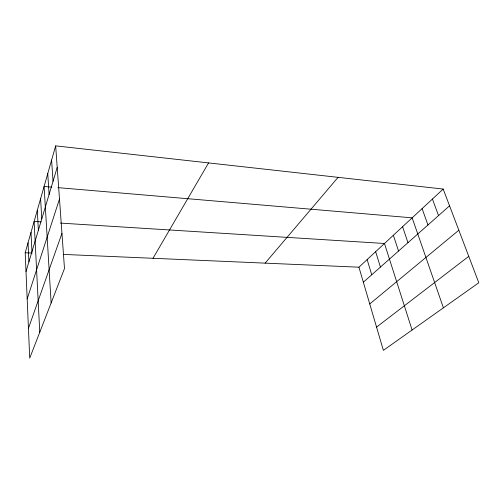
<?xml version="1.0" encoding="UTF-8"?>
<svg xmlns="http://www.w3.org/2000/svg" width="504" height="504" viewBox="0 0 504 504"><rect width="100%" height="100%" fill="white"/><g stroke="black" fill="none" stroke-linecap="round" stroke-linejoin="round"><path stroke-width="0.76" d="M55.66 145.864L64.487 268.544L29.717 358.136L25.2 252.762L55.66 145.864L443.186 189.057L478.8 282.757L383.386 350.349L358.93 267.196L443.186 189.057M26.006 271.549L57.204 167.385M27.178 298.929L59.485 199.017M28.438 328.343L61.954 233.365M153.008 258.294L208.574 162.912M265.142 263.138L338.071 177.345M363.346 282.221L449.562 205.827M369.741 303.962L458.835 230.221M376.551 327.115L468.764 256.353M25.2 252.762L32.25 253.071M63.901 254.438L358.93 267.196M41.076 221.88L34.127 221.439L39.766 332.243M60.436 223.096L384.483 243.495L412.089 330.019M51.761 187.11L44.094 186.455L51.125 302.98M57.891 187.633L412.159 217.835L443.407 307.831M432.438 199.03L438.543 215.599M422.1 208.612L427.953 224.979M402.589 226.706L407.975 242.676M393.366 235.255L398.544 251.036M375.65 251.685L380.432 267.082M367.139 259.579L371.738 274.787M51.603 160.102L53.04 181.295M47.754 173.615L49.09 194.494M40.61 198.683L41.763 218.938M37.29 210.332L38.367 230.284M31.015 232.363L31.941 251.729M28.041 242.796L28.904 261.866"/></g></svg>
